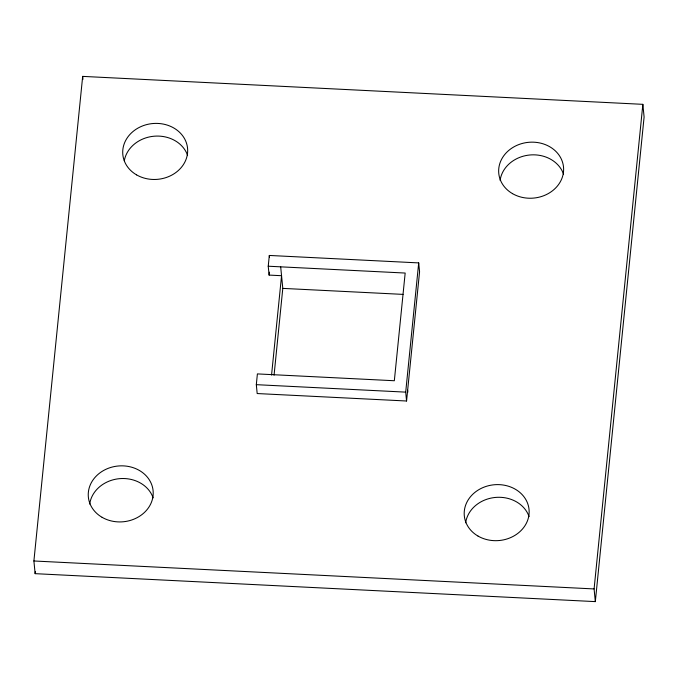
<?xml version="1.0" encoding="UTF-8"?>
<svg xmlns="http://www.w3.org/2000/svg" width="678" height="678" viewBox="0 0 678 678"><rect width="100%" height="100%" fill="white"/><g stroke="black" fill="none" stroke-linecap="round" stroke-linejoin="round"><path stroke-width="1.02" d="M33.9 560.986L82.674 76.385L642.854 104.336L644.1 117.014L595.326 601.615L35.146 573.664L33.9 560.986L594.089 588.936L595.326 601.615M35.146 573.664L35.358 571.554M256.318 384.672L257.394 373.909L394.333 380.739L405.173 273.048L268.234 266.217L269.319 255.445L418.699 262.903L419.572 271.776L406.563 401.003L257.182 393.545L256.318 384.672L405.698 392.13L406.563 401.003M271.556 375.036L281.556 275.709L269.107 275.09L269.403 272.158M274.065 375.163L282.794 288.387L280.684 266.835M405.698 392.13L418.699 262.903M594.089 588.936L642.854 104.336M282.794 288.387L403.063 294.388M407.648 390.231L407.842 392.181M269.319 255.445L269.513 257.42M268.234 266.217L269.107 275.09M82.674 76.385L82.962 79.309M124.32 160.678A32.527 28.001 -5.6 0 1 154.237 136.202A32.527 28.001 -5.6 0 1 187.594 155.389M89.708 504.042A32.527 28.001 -5.6 0 1 119.243 478.693A32.527 28.001 -5.6 0 1 153.126 497.838M500.118 180.348A32.527 28.001 -5.6 0 1 529.654 155.008A32.527 28.001 -5.6 0 1 563.537 174.153M465.659 522.797A32.527 28.001 -5.6 0 1 495.194 497.457A32.527 28.001 -5.6 0 1 529.069 516.602M512.509 193.637A32.527 28.001 -5.6 0 0 563.503 171.814A32.527 28.001 -5.6 0 0 517.39 145.143A32.527 28.001 -5.6 0 0 512.509 193.637M478.049 536.086A32.527 28.001 -5.6 0 0 529.035 514.263A32.527 28.001 -5.6 0 0 482.931 487.592A32.527 28.001 -5.6 0 0 478.049 536.086M136.566 174.873A32.527 28.001 -5.6 0 0 187.552 153.05A32.527 28.001 -5.6 0 0 141.448 126.379A32.527 28.001 -5.6 0 0 136.566 174.873M102.098 517.322A32.527 28.001 -5.6 0 0 153.092 495.499A32.527 28.001 -5.6 0 0 106.98 468.829A32.527 28.001 -5.6 0 0 102.098 517.322"/></g></svg>
